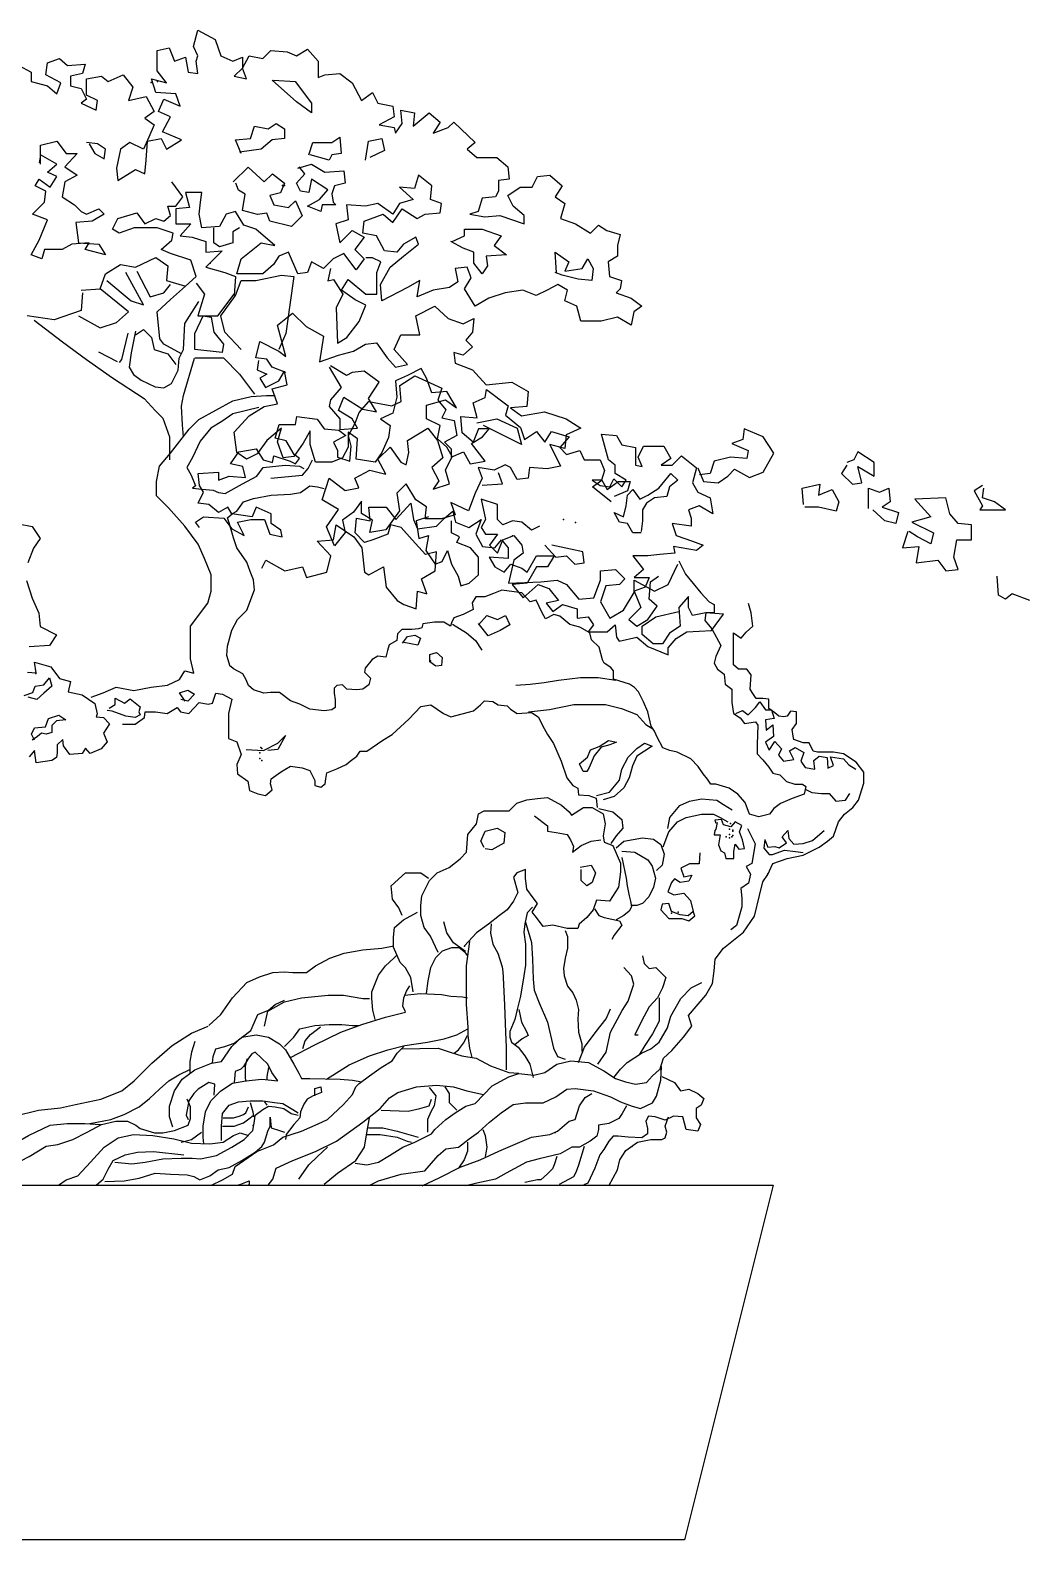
# Model space of a CAD drawing. Header units: millimetres. Extents: x 22565 to 38821, y 15578 to 26720.
# Drawn here: x 30579 to 30979, y 16389 to 16992 of the extents above; entities that cross this region are included whole.
import ezdxf

# ---------------------------------------------------------------- set-up
doc = ezdxf.new("R2010")
doc.units = ezdxf.units.MM

# ---------------------------------------------------------------- blocks, each defined once
blk = doc.blocks.new('A$C0C014AE0')
blk.add_line((532.98, 0), (249.48, 0))
for points in [[(292.31, 498.42), (291.77, 491.39), (280.95, 487.6), (270.12, 489.22)], [(266.87, 589.32), (271.74, 586.61), (271.74, 582.82), (278.24, 581.2), (282.03, 577.95), (283.65, 582.28), (277.7, 585.53), (278.24, 590.4), (283.11, 592.02), (286.36, 589.32), (293.4, 589.86), (292.31, 586.07), (287.44, 584.99), (287.44, 581.2), (291.77, 580.12), (293.94, 575.79), (291.77, 574.17), (297.73, 571.46), (298.27, 575.25), (293.94, 577.41), (293.94, 583.9), (299.89, 584.99), (302.6, 582.82), (308.56, 585.53), (312.35, 580.66), (310.72, 575.25), (317.76, 576.87), (321.01, 570.92), (317.22, 568.21), (321.01, 565.51), (318.84, 560.64), (316.68, 555.77), (311.26, 558.48), (307.47, 555.77), (305.85, 548.2), (306.39, 543.33), (313.43, 547.65), (317.22, 546.03), (317.76, 551.44), (318.3, 559.02), (323.72, 560.1), (325.88, 555.77), (331.84, 559.56), (324.26, 562.8), (327.51, 568.76), (322.63, 570.92), (324.8, 575.79), (331.3, 573.08), (329.67, 577.95), (321.55, 578.49), (319.93, 583.9), (325.88, 582.28), (322.09, 587.15), (322.09, 595.27), (326.97, 596.35), (329.13, 590.94), (333.46, 592.56), (334.55, 586.61), (338.34, 586.07), (337.79, 590.94), (338.34, 593.1), (336.71, 596.89), (338.34, 603.38), (345.37, 599.6), (347.54, 593.1), (352.41, 590.94), (356.2, 592.56), (356.2, 588.23), (352.95, 584.99), (357.83, 583.9), (356.2, 588.23), (358.91, 593.1), (364.32, 592.02), (367.57, 595.27), (374.07, 594.73), (377.86, 593.1), (382.19, 595.81), (386.52, 590.94), (386.52, 584.45), (389.23, 585.53), (395.19, 586.07), (400.06, 582.28), (403.85, 575.25), (408.18, 578.49), (410.35, 574.17), (416.3, 573.08), (416.84, 568.76), (410.89, 565.51), (416.84, 564.43), (417.38, 562.26), (420.09, 566.05), (419.55, 571.46), (424.96, 570.38), (424.42, 564.97), (430.92, 570.38), (435.25, 566.59), (432.54, 562.26), (438.5, 564.43), (440.67, 566.59), (449.33, 558.48), (446.08, 555.77), (449.87, 552.52), (457.99, 552.52), (462.32, 548.74), (462.86, 543.87), (458.53, 543.33), (458.53, 539), (457.45, 536.83), (452.04, 536.29), (450.41, 530.88), (447.16, 529.8), (453.12, 528.72), (459.07, 529.26), (468.82, 526.01), (468.82, 529.26), (464.49, 533.05), (462.32, 537.37), (467.2, 540.62), (472.07, 540.62), (474.23, 544.95), (479.11, 545.49), (483.98, 541.16), (481.27, 536.83), (485.06, 534.13), (483.44, 528.18), (489.39, 526.01), (495.35, 522.23), (498.6, 525.47), (501.85, 523.31), (507.26, 521.68), (506.18, 517.36), (506.18, 513.03), (502.39, 510.86), (502.93, 504.91), (507.8, 503.29), (507.26, 500.04), (505.64, 498.42), (511.59, 496.26), (515.92, 493.01), (512.67, 490.84), (511.59, 485.43), (506.18, 488.68), (499.68, 487.06), (491.56, 487.06), (489.93, 493.01), (485.06, 495.17), (486.14, 499.5), (482.36, 501.67), (478.02, 499.5), (473.69, 497.34), (468.28, 499.5), (461.24, 498.42), (454.74, 496.26), (449.33, 493.01), (445, 500.04), (447.7, 504.37), (446.08, 508.7), (441.21, 508.16), (442.29, 502.75), (439.04, 500.58), (432.54, 499.5), (426.05, 496.8), (427.13, 503.29), (422.26, 500.58), (411.97, 495.17), (411.43, 501.67), (415.22, 508.7), (420.63, 513.03), (426.59, 517.9), (425.51, 520.6), (420.63, 517.9), (417.93, 514.65), (413.05, 515.19), (409.8, 521.14), (404.39, 522.23), (404.93, 527.09), (412.51, 529.8), (416.3, 526.55), (420.09, 531.96), (426.05, 528.18), (429.3, 529.8), (435.25, 530.34), (435.79, 534.13), (431.46, 535.75), (432, 541.16), (426.59, 545.49), (424.96, 540.08), (419.01, 540.62), (424.42, 535.75), (419.01, 534.13), (416.3, 529.8), (410.35, 534.13), (405.47, 533.05), (397.89, 533.59), (398.43, 527.64), (393.56, 526.01), (395.19, 518.44), (400.06, 523.31), (404.93, 520.6), (401.14, 515.73), (404.93, 511.95), (401.68, 507.62), (396.81, 514.11), (392.48, 511.95), (388.69, 508.16), (383.82, 510.86), (382.19, 506.54), (378.4, 505.99), (374.61, 514.65), (370.82, 513.03), (368.66, 509.78), (364.32, 505.99), (354.04, 505.99), (355.66, 511.95), (363.78, 518.44), (369.2, 517.36), (361.62, 523.85), (356.74, 525.47), (353.5, 530.88), (349.71, 529.8), (347, 524.93), (339.96, 524.39), (338.88, 529.8), (339.42, 534.67), (339.96, 538.46), (333.46, 538.46), (335.09, 532.51), (329.67, 531.96), (329.67, 526.01), (335.63, 526.01), (331.3, 521.14), (336.17, 520.6), (341.58, 518.98), (341.58, 514.65), (348.08, 515.19), (341.58, 508.7), (349.16, 506.54), (353.5, 504.91), (352.95, 497.34)], [(368.66, 583.36), (377.32, 582.82), (383.82, 574.17), (383.82, 570.38), (377.86, 574.71), (368.11, 583.36)], [(355.66, 554.15), (353.5, 559.56), (359.45, 560.1), (361.08, 564.97), (366.49, 563.89), (369.74, 566.05), (372.99, 563.89), (372.99, 560.1), (368.11, 559.56), (363.78, 555.77), (355.12, 554.69)], [(275.53, 549.82), (275.53, 557.39), (282.03, 559.02), (285.82, 554.15), (290.15, 554.15), (285.28, 548.74), (290.15, 545.49), (285.28, 542.79), (284.19, 536.83), (289.07, 533.59), (291.77, 530.88), (293.94, 529.8), (298.81, 531.96), (300.98, 529.8), (296.1, 527.09), (289.61, 526.55), (290.69, 518.44), (298.81, 517.9), (301.52, 513.57), (293.4, 515.73), (295.02, 518.44), (287.98, 517.9), (284.19, 515.73), (277.16, 515.73), (276.07, 511.95), (271.74, 513.57), (274.99, 519.52), (278.24, 527.64), (272.28, 529.8), (277.16, 534.67), (277.7, 539), (273.37, 541.16), (274.99, 543.87), (279.32, 540.62), (282.03, 544.95), (278.24, 546.57), (282.03, 549.82), (275.53, 553.61), (274.99, 550.36)], [(295.02, 557.93), (297.19, 554.15), (300.98, 551.98), (301.52, 555.77), (298.27, 557.93), (293.94, 558.48)], [(382.73, 553.61), (384.36, 558.48), (391.94, 558.48), (395.19, 560.64), (395.73, 554.15), (391.94, 553.61), (390.85, 551.44), (383.27, 553.61)], [(405.47, 551.44), (406.56, 559.02), (411.97, 560.1), (413.05, 555.23), (407.1, 552.52)], [(378.4, 548.2), (383.82, 549.82), (389.23, 546.57), (396.81, 547.11), (397.35, 542.24), (393.02, 541.16), (391.94, 537.92), (392.48, 534.67), (393.56, 533.59), (388.15, 533.59), (387.61, 530.88), (382.19, 533.05), (387.06, 535.75), (390.31, 539.54), (383.82, 543.87), (382.73, 538.46), (379.48, 539), (377.86, 542.24), (381.11, 546.03), (378.94, 548.74)], [(352.5, 542.74), (358.46, 548.69), (364.95, 542.74), (368.2, 545.98), (373.08, 542.19), (371.45, 538.41), (367.12, 537.33), (368.74, 533.54), (374.7, 532.46), (377.41, 535.16), (380.11, 529.21), (375.78, 524.88), (367.12, 527.05), (366.04, 530.29), (362.25, 529.75), (356.29, 531.37), (357.37, 537.87), (354.67, 539.49), (353.58, 542.19)], [(291.77, 499.5), (299.35, 500.04), (301.52, 505.99), (307.47, 509.78), (313.43, 508.7), (321.55, 512.49), (326.42, 509.24), (325.88, 503.29), (333.46, 501.12), (337.79, 504.91), (335.63, 511.4), (327.51, 514.11), (323.72, 515.73), (328.05, 519.52), (328.59, 522.23), (322.09, 524.39), (312.89, 524.39), (306.93, 522.23), (304.23, 523.85), (306.39, 528.18), (313.97, 530.34), (317.22, 526.01), (321.55, 528.18), (324.8, 527.09), (327.51, 529.26), (326.42, 533.05), (329.67, 533.05), (332.38, 536.83), (328.05, 542.79)], [(355.12, 524.39), (352.41, 522.77), (352.41, 518.44), (347, 516.82), (344.83, 518.44), (344.83, 524.39)], [(440.12, 518.98), (445, 521.14), (445, 523.85), (452.04, 523.85), (459.62, 521.14), (456.91, 517.36), (461.78, 513.57), (453.66, 513.03), (454.2, 509.24), (452.04, 505.99), (448.79, 510.32), (448.79, 514.65), (444.46, 516.27), (439.58, 518.98)], [(481.81, 506.54), (481.27, 514.65), (486.69, 510.86), (485.06, 507.08), (492.1, 508.16), (494.27, 511.95), (496.43, 508.16), (495.89, 503.29), (490.48, 503.83), (483.98, 505.45), (481.27, 506.54)], [(313.97, 507.08), (319.39, 496.8), (324.8, 498.42), (327.51, 501.67)], [(391.48, 508.11), (390.4, 503.24), (392.57, 503.78), (396.36, 497.83), (393.65, 492.42), (394.19, 478.35), (397.98, 480.52), (402.85, 487.01), (405.56, 493.5), (401.23, 495.66), (395.82, 499.45), (398.52, 503.78), (405.56, 497.83), (409.89, 497.83), (409.89, 506.49), (411.52, 510.81), (408.27, 512.44), (405.56, 512.44)], [(302.06, 503.29), (311.81, 495.17), (316.68, 493.55), (309.64, 506.54)], [(331.84, 474.07), (324.8, 477.86), (323.18, 480.02), (322.09, 490.84), (327.51, 495.71), (333.46, 501.12)], [(337.79, 502.21), (341.04, 497.88), (338.34, 489.22), (346.46, 489.22), (352.95, 497.88)], [(355.66, 475.7), (349.16, 482.73), (347.54, 489.22), (353.5, 497.34), (355.66, 503.29), (361.62, 503.29), (371.9, 505.45), (376.78, 504.91), (375.15, 493.55), (373.53, 482.19), (370.82, 475.7)], [(290.69, 489.22), (299.35, 484.35), (305.85, 486.52), (310.72, 490.84), (299.35, 500.04)], [(313.52, 483.15), (311.77, 474.42), (310.9, 468.75), (312.65, 465.7), (315.7, 463.52), (321.38, 460.9), (324.87, 460.47), (327.92, 462.21), (330.54, 467.45), (330.98, 472.24), (332.72, 475.73), (333.16, 486.2), (338.83, 494.92)], [(337.25, 475.7), (337.25, 482.19), (340.5, 489.22), (343.75, 488.68), (344.83, 482.73), (348.62, 477.86), (348.08, 474.61), (337.25, 475.7)], [(373.53, 466.5), (368.11, 468.66), (365.95, 471.91), (361.62, 472.45), (363.24, 478.94), (370.82, 475.15), (373.53, 472.99), (370.28, 485.43), (376.24, 490.3), (381.65, 484.89), (388.69, 481.11), (387.06, 470.83), (394.64, 473.53), (400.6, 475.15), (405.47, 477.86), (409.8, 478.4), (414.14, 472.45), (417.38, 468.66), (422.26, 469.74), (416.84, 475.7), (419.55, 481.65), (427.13, 481.65), (425.51, 489.22), (433.09, 493.01), (438.5, 488.14), (444.46, 485.98), (448.79, 488.14), (448.25, 482.73), (445.54, 479.48), (448.25, 476.78), (444.46, 473.53), (440.67, 474.61), (441.21, 470.28), (448.25, 467.58), (453.66, 461.63), (463.95, 462.71), (470.44, 458.92), (469.9, 452.97), (463.41, 452.43), (467.74, 449.18), (476.94, 450.81), (485.6, 448.1), (491.56, 444.31), (485.6, 441.61), (485.06, 436.2), (479.11, 437.82), (483.44, 429.17), (478.02, 428.08), (470.99, 428.62), (470.44, 424.3), (466.11, 423.75), (463.41, 428.62), (461.24, 429.71), (456.91, 427.54), (450.41, 428.62), (452.04, 424.3), (449.33, 418.34), (446.62, 411.31), (439.58, 414.56), (441.21, 409.69), (435.79, 408.06), (429.3, 408.06), (429.84, 412.93), (425.51, 415.64), (421.72, 422.13), (417.93, 418.34), (419.01, 411.31), (413.59, 403.74), (407.1, 402.65), (408.18, 407.52), (403.85, 410.23), (403.85, 415.1), (400.6, 410.77), (396.27, 407.52), (397.35, 402.65), (393.02, 397.24), (389.77, 404.82), (394.64, 411.85), (388.15, 415.64), (390.85, 424.3), (397.35, 419.43), (402.77, 420.51), (401.14, 424.3), (407.1, 427.54), (413.59, 425.92), (410.35, 431.87), (415.22, 436.74), (419.55, 430.79), (421.72, 429.71), (422.8, 434.58), (422.26, 439.45), (430.38, 444.31), (434.17, 439.45), (436.33, 432.41), (432, 428.62), (434.71, 423.21), (432.54, 419.97), (439.04, 422.13), (437.42, 427.54), (440.12, 432.95), (437.96, 436.74), (434.17, 439.99), (435.25, 445.4), (429.84, 448.1), (429.84, 453.51), (437.42, 455.68), (441.75, 452.43), (437.96, 458.92), (432, 458.38), (429.84, 464.33), (427.67, 468.12), (422.26, 465.42), (417.38, 463.25), (417.93, 456.76), (416.3, 450.27), (411.43, 448.1), (415.22, 445.4), (414.68, 440.53), (411.97, 434.58), (409.26, 430.79), (401.68, 431.87), (402.22, 439.99), (398.43, 442.69), (398.43, 436.74), (396.27, 432.41), (391.94, 430.79), (385.44, 430.79), (383.27, 437.82), (383.27, 443.23), (380.57, 438.36), (376.78, 432.95), (372.45, 432.41), (370.28, 438.9), (371.9, 444.31), (365.95, 439.45), (362.16, 434.03), (357.83, 431.87), (354.04, 434.58), (352.95, 442.69), (358.91, 449.18), (364.87, 452.97), (370.28, 454.05), (368.11, 460.01), (374.07, 461.63), (372.99, 467.04)], [(272.93, 487.51), (284.28, 478.78), (293.88, 471.81), (304.35, 464.39), (317.01, 456.11), (321.38, 451.31), (324.43, 448.26), (327.05, 440.84), (327.05, 431.68)], [(313.43, 481.65), (316.68, 483.81), (319.93, 480.56), (321.01, 475.7), (326.42, 474.07), (329.67, 469.74)], [(310.46, 482.27), (307.85, 471.81), (306.97, 470.5)], [(298.68, 474.86), (306.1, 470.93)], [(332.72, 440.84), (332.29, 445.64), (331.85, 453.05), (332.72, 457.42), (337.09, 472.24)], [(337.25, 472.45), (348.62, 472.45), (355.12, 465.96), (361.08, 457.84)], [(362.7, 471.37), (362.16, 467.58), (365.95, 465.96), (363.24, 464.33), (365.41, 460.55), (370.82, 463.25), (372.99, 467.04)], [(339.03, 404.6), (337.41, 406.77), (340.65, 408.93), (348.78, 408.39), (352.02, 404.06), (356.9, 401.36), (354.19, 406.77), (359.6, 407.85), (365.02, 407.85), (367.18, 401.9), (372.06, 400.82), (371.52, 403.52), (367.73, 406.23), (367.73, 410.02), (361.77, 412.72), (360.15, 408.93), (352.02, 410.02), (350.4, 412.72), (346.61, 410.56), (342.82, 413.8), (338.49, 414.34), (340.65, 418.67), (339.03, 421.38), (338.49, 426.25), (346.61, 426.79), (346.61, 423.54), (350.94, 425.16), (357.44, 424.62), (356.36, 428.95), (351.48, 430.03), (354.73, 434.9), (361.77, 435.99), (364.48, 431.66), (368.27, 430.58), (368.81, 433.28), (375.31, 431.12), (377.47, 430.03), (379.1, 432.2), (376.93, 433.82), (373.68, 439.23), (369.35, 440.31), (370.97, 445.72), (377.47, 445.72), (378.01, 448.97), (386.13, 447.89), (388.84, 444.1), (394.8, 443.56), (397.5, 441.4), (392.63, 438.69), (394.26, 435.44), (394.26, 432.74), (399.13, 431.12), (399.67, 437.07), (398.59, 441.4), (401.29, 446.27), (402.92, 450.59), (406.71, 454.92), (415.91, 453.3), (419.7, 454.92), (419.16, 461.41), (425.12, 465.2), (435.94, 460.33), (434.32, 455.46), (437.57, 451.68), (435.94, 448.43), (440.82, 447.35), (441.9, 441.4), (437.03, 438.69), (439.73, 435.99), (439.73, 432.74), (444.61, 434.9), (447.31, 430.03), (453.27, 431.12), (447.86, 438.15), (452.19, 440.86), (454.89, 444.1), (450.56, 444.1), (448.4, 438.69), (444.07, 442.48), (443.52, 448.97), (450.02, 448.43), (448.4, 454.38), (453.27, 456.55), (453.81, 459.79), (462.47, 453.3), (461.39, 449.51), (467.35, 444.64), (468.97, 439.77), (473.84, 443.02), (477.09, 438.69), (479.8, 443.02), (486.84, 440.86), (483.05, 436.53), (485.76, 433.82), (491.17, 435.44), (492.79, 431.66), (499.29, 431.66), (500.92, 427.33), (499.83, 423.54), (496.04, 423.54), (499.29, 421.38), (503.08, 420.84), (504.71, 424.08), (507.95, 420.84), (509.58, 423.54), (505.25, 426.25), (505.25, 429.49), (502.54, 431.66), (499.83, 441.94), (505.79, 441.4), (507.95, 437.61), (513.37, 436.53), (513.37, 429.49), (516.08, 428.95), (514.45, 432.74), (516.62, 437.07), (524.74, 437.07), (527.45, 432.2), (523.66, 429.49), (527.99, 429.49), (531.78, 433.28), (537.73, 428.41), (536.11, 422.46), (538.27, 418.67), (543.15, 416.51), (544.23, 410.02), (538.82, 413.26), (534.48, 411.64), (535.57, 408.39), (535.57, 405.15), (527.99, 406.23), (529.61, 401.36), (536.11, 399.19), (540.44, 397.57), (537.73, 395.41), (528.53, 397.03), (529.07, 394.32), (523.11, 393.78), (518.24, 393.24), (512.29, 393.24), (516.62, 387.83), (512.83, 384.59), (518.78, 384.59), (517.16, 380.8), (512.83, 379.18), (515.53, 372.68), (510.66, 367.81), (513.91, 365.11), (518.24, 367.81), (522.03, 373.22), (518.78, 375.93), (519.32, 382.96), (522.57, 385.13)], [(390.85, 468.66), (395.73, 460.55), (391.4, 455.68), (390.85, 452.97), (395.19, 448.1), (395.19, 443.77), (402.22, 444.31), (400.06, 448.1), (394.64, 451.35), (396.81, 456.76), (404.39, 451.89), (409.8, 450.81), (406.56, 456.22), (410.89, 462.71), (404.93, 467.04), (400.06, 466.5), (397.89, 465.42), (391.4, 469.2)], [(295.73, 336.84), (300.53, 338.58), (305.77, 340.76), (312.75, 339.45), (319.73, 340.76), (326.28, 341.64), (331.08, 343.82), (333.26, 347.3), (336.75, 346.43), (335.45, 352.1), (335.45, 359.95), (335.45, 365.19), (342.43, 374.34), (343.74, 379.14), (343.74, 385.68), (341.12, 392.22), (338.5, 397.89), (333.16, 405.08), (326.61, 412.5), (321.81, 417.29), (321.81, 422.96), (323.12, 429.07), (327.49, 434.3), (334.9, 443.9), (338.83, 447.82), (352.36, 455.23), (359.78, 456.98), (365.89, 457.42), (369.38, 457.42)], [(362.84, 452.62), (352.36, 450), (348, 446.95), (343.63, 444.33), (339.27, 439.1), (336.21, 432.56), (334.03, 428.63), (335.78, 425.58), (337.52, 421.22), (336.21, 420.35), (340.14, 419.91), (344.51, 419.47), (346.69, 418.6), (349.31, 418.16), (356.29, 422.09), (361.96, 425.14), (364.58, 428.63), (373.31, 429.5), (378.98, 429.07), (380.73, 428.2)], [(266.7, 406.14), (272.11, 405.06), (275.36, 400.19), (272.65, 396.4), (270.49, 390.45)], [(269.95, 383.41), (272.11, 376.38), (274.82, 370.43), (275.36, 365.02), (281.86, 361.77), (279.15, 357.44), (271.03, 356.9)], [(449.87, 446.48), (457.99, 448.1), (466.11, 444.31), (467.74, 437.82), (452.58, 445.4)], [(538.34, 428.41), (540.5, 423), (546.46, 422.46), (550.25, 425.16), (552.96, 427.87), (558.91, 424.62), (564.33, 426.79), (568.66, 434.36), (564.33, 440.86), (556.75, 444.1), (556.2, 439.77), (551.87, 438.15), (558.37, 435.44), (557.83, 432.2), (551.33, 432.74), (544.83, 431.12), (543.21, 426.25), (538.88, 425.71)], [(597.89, 429.49), (595.73, 426.25), (600.06, 421.92), (603.85, 422.46), (602.23, 428.95), (608.72, 425.16), (608.72, 430.58), (602.23, 434.9), (600.6, 431.66), (597.89, 430.58)], [(367.64, 424.27), (380.29, 425.58), (382.47, 428.2), (384.22, 431.68)], [(452.04, 421.59), (460.16, 422.13), (458.53, 426.46)], [(503.69, 414.88), (496.11, 420.84), (499.9, 423.54), (502.06, 419.75), (506.39, 423), (511.27, 423), (510.18, 419.21), (504.77, 417.05)], [(515.6, 402.44), (512.35, 402.44), (510.18, 406.23), (506.93, 406.77), (504.77, 410.56), (508.56, 408.93), (509.64, 413.26), (510.18, 417.59), (512.35, 419.75), (515.06, 415.97), (518.3, 417.59), (522.64, 420.3), (527.51, 426.25), (530.22, 423.54), (526.97, 420.84), (525.88, 417.05), (521.01, 416.51), (517.76, 414.34), (516.14, 411.64), (516.14, 407.31), (515.6, 402.98)], [(530.72, 391.3), (533.41, 385.93), (536.43, 382.24), (539.45, 378.55), (542.81, 374.86), (544.82, 373.86), (544.82, 370.5), (541.46, 370.5), (541.13, 367.48), (543.81, 364.13), (547.51, 357.42), (545.49, 353.06), (544.82, 350.37), (546.16, 348.02), (548.85, 346.01), (549.19, 341.98), (551.87, 339.97), (551.87, 334.6), (552.54, 330.24), (555.23, 328.57), (556.91, 326.22), (561.27, 326.89), (562.28, 325.55), (561.94, 317.83), (561.94, 314.14), (564.29, 311.79), (566.64, 308.77), (568.32, 306.42), (571.01, 305.75), (573.69, 303.07), (577.05, 302.06), (580.07, 302.06), (581.41, 301.06), (580.74, 298.04), (576.04, 296.36), (571.34, 294.35), (568.66, 292.33), (566.98, 289.98), (562.61, 288.98), (558.92, 289.98), (557.24, 294.68), (554.22, 298.04), (550.86, 300.38), (545.49, 302.06), (543.48, 302.06), (542.14, 304.08), (540.46, 306.09), (538.44, 309.11), (535.42, 312.13), (530.05, 314.81), (527.03, 315.48), (524.34, 316.49), (521.99, 320.85), (520.99, 323.2), (519.64, 325.21), (518.3, 330.91), (516.62, 334.94), (514.61, 338.97), (512.93, 340.64), (510.91, 341.98), (504.54, 344), (504.54, 347.35), (503.53, 348.69), (500.84, 350.37), (500.17, 351.71), (498.83, 356.75), (495.81, 359.77), (495.14, 362.45), (491.11, 364.8), (487.08, 365.8), (483.05, 369.16), (480.7, 369.83), (477.34, 368.15), (476, 370.5), (473.65, 375.53), (471.3, 374.86), (467.94, 378.55), (462.91, 379.22), (459.89, 379.56), (456.53, 378.22), (453.17, 376.87), (449.48, 376.87), (448.13, 374.53), (448.47, 371.84), (444.44, 369.83), (440.75, 368.49), (439.74, 366.47), (439.41, 365.13), (436.72, 366.81), (433.03, 366.81), (428.33, 366.14), (427.99, 364.46), (426.65, 364.13), (423.96, 363.79), (419.93, 363.79), (418.26, 362.11), (417.92, 359.43), (414.9, 357.75), (414.23, 355.4), (413.56, 352.72), (410.39, 353.14), (408.04, 351.8), (405.35, 348.45), (405.02, 346.77), (406.36, 345.43), (407.37, 344.42), (406.7, 341.74), (404.35, 340.06), (402, 339.72), (397.97, 340.06), (396.29, 341.74), (393.94, 341.4), (392.93, 340.4), (392.93, 338.38), (393.27, 335.7), (393.27, 332.68), (391.92, 331.67), (388.9, 331.34), (383.2, 332.01), (379.17, 334.02), (375.47, 335.36), (371.11, 338.72), (367.42, 338.72), (364.73, 338.38), (360.7, 339.72), (358.69, 341.4), (357.68, 343.75), (356.34, 346.1), (352.65, 348.11), (351.64, 349.12), (351.3, 349.12), (349.96, 353.48), (350.3, 357.17), (351.97, 363.54), (354.32, 367.9), (358.02, 371.6), (361.04, 379.65), (360.7, 383.67), (359.36, 387.03), (358.02, 390.72), (353.99, 396.42), (352.65, 400.45), (350.97, 406.49), (350.3, 408.5), (352.31, 410.18), (353.99, 411.18), (356.67, 414.87), (360.7, 416.21), (367.75, 417.56), (375.47, 417.89), (379.5, 418.56), (383.2, 421.25), (386.22, 420.91), (388.9, 420.24)], [(580.57, 413.8), (580.03, 420.3), (587.07, 421.92), (586.52, 417.59), (591.94, 419.75), (594.65, 414.88), (593.56, 411.1), (586.52, 412.72), (581.11, 412.72)], [(606.56, 412.18), (606.56, 420.3), (610.89, 418.67), (614.68, 420.3), (615.22, 414.88), (611.97, 412.72), (618.47, 410.56), (617.38, 406.23), (613.05, 407.31), (608.18, 411.64)], [(622.26, 402.98), (620.09, 396.49), (626.59, 397.03), (625.51, 390.54), (634.17, 391.62), (637.42, 387.29), (642.29, 387.83), (640.67, 392.7), (641.75, 399.74), (647.7, 399.74), (647.7, 405.69), (642.29, 406.23), (639.04, 410.02), (637.42, 416.51), (624.96, 415.97), (631.46, 408.93), (623.88, 406.77), (632.54, 402.44), (631.46, 398.11), (626.05, 400.82), (622.8, 402.98)], [(652.04, 421.38), (648.79, 419.21), (652.04, 413.26), (650.95, 411.64), (661.24, 411.64), (656.91, 414.88), (652.04, 416.51), (652.58, 420.3)], [(363.94, 388.37), (365.56, 391.62), (373.14, 387.29), (380.18, 388.91), (381.8, 384.59), (389.92, 386.75), (391.55, 393.24), (386.13, 399.19), (392.63, 399.74), (393.71, 405.69), (400.75, 400.82), (404, 396.49), (405.08, 386.75), (406.71, 385.67), (412.66, 388.91), (413.75, 380.8), (418.08, 375.39), (420.78, 373.77), (425.66, 372.14), (426.2, 379.18), (429.99, 378.09), (427.82, 384.05), (433.24, 387.29), (433.78, 394.87), (429.45, 393.78), (424.03, 399.74), (419.7, 404.6), (415.37, 405.69), (414.29, 401.9), (408.33, 399.74), (405.08, 398.65), (401.29, 402.44), (401.84, 408.39), (407.25, 407.31), (406.71, 412.72), (413.75, 412.72), (417.54, 407.85), (423.49, 414.34), (424.57, 407.85), (426.2, 404.06), (433.78, 405.15), (437.03, 408.39), (440.28, 411.1), (441.36, 406.77), (446.77, 404.6), (451.65, 407.85), (449.48, 401.9), (452.19, 397.03), (457.06, 396.49), (459.77, 399.74), (462.47, 396.49), (462.47, 392.16), (454.89, 392.7), (457.06, 388.91), (460.85, 386.75), (463.56, 390), (467.89, 388.37), (470.05, 386.75), (473.84, 393.24), (480.88, 393.24), (478.18, 388.91), (473.84, 388.91), (470.05, 382.42), (464.1, 381.88), (468.43, 376.47), (474.39, 381.88), (478.72, 380.26), (482.51, 375.39), (477.63, 374.31), (480.34, 371.06), (484.13, 373.77), (490.09, 372.14), (490.09, 368.35), (494.42, 368.9), (496.58, 365.65), (494.42, 362.94), (502, 362.94), (505.25, 365.65), (505.79, 360.78), (506.87, 359.16), (513.91, 360.78), (518.24, 356.99), (526.36, 353.75), (526.36, 356.45), (529.61, 360.24), (533.94, 362.94), (543.69, 363.49), (548.56, 369.98), (541.52, 370.52), (536.11, 369.44), (534.48, 372.68), (534.48, 377.01), (530.69, 372.68), (531.24, 365.11), (526.9, 362.4), (524.2, 358.07), (520.41, 358.07), (516.08, 361.86), (516.08, 365.11), (521.49, 368.9), (530.69, 371.06)], [(474.99, 405.15), (471.74, 403.52), (467.95, 406.77), (464.16, 407.31), (460.37, 405.69), (458.21, 407.85), (458.21, 413.8), (451.71, 415.97), (453.33, 407.85), (451.71, 404.6), (453.33, 401.9), (458.21, 401.9), (454.96, 397.57), (458.21, 394.32), (460.37, 399.74), (464.7, 401.36), (467.95, 397.57), (468.49, 394.32), (464.7, 391.62), (462.54, 382.42), (475.53, 382.96), (482.03, 383.5), (485.82, 381.88), (490.69, 375.93), (496.65, 376.47), (499.35, 383.5), (499.35, 387.29), (505.31, 387.83), (509.1, 384.05), (506.93, 381.88), (501.52, 381.34), (499.35, 374.85), (503.14, 368.35), (508.56, 371.6), (512.89, 378.63), (512.89, 383.5), (521.01, 379.18), (526.43, 381.88), (530.22, 390)], [(430.59, 408.93), (425.72, 407.31), (426.8, 400.28), (430.59, 401.36), (429.51, 395.41), (433.3, 390), (436.01, 391.08), (438.17, 395.41), (439.8, 390), (442.5, 385.13), (443.59, 381.34), (446.84, 382.42), (450.63, 385.67), (450.63, 392.7), (447.38, 396.49), (441.96, 398.65), (443.05, 400.82), (439.8, 402.44), (439.8, 407.31)], [(477.16, 397.57), (481.49, 392.7), (485.82, 393.24), (489.07, 390), (492.86, 390.54), (492.32, 394.87), (487.44, 395.95), (479.86, 397.57)], [(670.99, 375.39), (663.95, 378.09), (661.24, 375.93), (658.53, 377.55), (657.99, 385.13)], [(523.15, 187.8), (524.49, 192.49), (527.85, 195.51), (532.55, 200.88), (535.91, 205.24), (534.57, 209.6), (541.45, 217.66), (544.13, 222.36), (544.8, 227.39), (545.14, 232.09), (548.5, 236.45), (556.55, 242.82), (560.92, 249.2), (562.93, 257.58), (564.28, 262.95), (566.29, 265.97), (568.3, 270.33), (574.01, 272.35), (580.39, 273.69), (586.79, 276.9), (590.14, 279.25), (592.49, 281.26), (594.51, 286.97), (596.86, 289.98), (600.21, 292.67), (602.56, 295.69), (604.58, 302.4), (604.58, 306.76), (601.56, 310.78), (596.52, 314.14), (592.49, 314.81), (586.11, 314.81), (584.44, 315.15), (582.76, 318.5), (580.41, 318.5), (576.71, 319.84), (576.38, 321.18), (576.04, 323.87), (577.72, 326.22), (577.72, 330.91), (575.37, 331.25), (574.03, 329.24), (572.69, 328.9), (570.67, 329.24), (568.99, 330.58), (566.64, 332.26), (566.64, 335.95), (564.29, 336.28), (561.61, 336.28), (559.93, 338.63), (559.26, 339.97), (559.59, 345.68), (557.91, 348.02), (554.56, 348.02), (552.54, 349.7), (552.54, 360.1), (552.54, 362.45), (555.56, 360.44), (557.58, 362.78), (560.26, 365.13), (559.59, 370.5), (558.59, 374.19)], [(450.63, 365.65), (453.87, 369.44), (458.21, 367.81), (461.45, 369.44), (463.08, 365.65), (459.29, 363.49), (454.42, 361.32), (450.63, 366.19)], [(440.19, 366.01), (445.86, 362.52), (449.35, 359.47), (451.97, 355.54)], [(420.22, 358.41), (422.24, 361.01), (425.13, 361.59), (427.44, 360.43), (426.28, 357.55), (420.79, 358.7)], [(270.28, 346.78), (273.73, 346.47), (273.1, 350.84), (279.67, 348.97), (283.11, 344.28), (287.5, 343.03), (286.56, 338.96), (292.19, 337.71), (297.2, 334.27), (298.14, 330.2), (297.82, 328.95), (300.64, 328.64), (303.14, 326.14), (300.64, 322.38), (302.2, 318.94), (299.7, 316.13), (295.32, 314.25), (293.44, 316.44), (292.19, 314.25), (287.18, 313.94), (284.68, 317.38), (284.37, 319.88), (282.18, 317.69), (282.18, 314.57), (281.86, 312.69), (279.98, 311.44), (273.73, 310.5), (273.1, 315.5), (270.91, 313)], [(433.51, 349.17), (431.2, 350.91), (431.2, 353.79), (433.8, 354.66), (436.11, 352.64), (435.82, 349.46), (433.8, 349.17)], [(269.03, 337.4), (272.47, 338.65), (273.41, 341.15), (276.85, 341.77), (279.05, 344.59), (279.98, 341.15), (276.85, 338.33), (274.04, 335.83), (270.6, 336.77)], [(465.5, 341.63), (471.2, 341.96), (476.91, 342.63), (482.62, 343.64), (491.35, 344.65), (498.4, 344.65), (505.45, 343.64)], [(308.33, 325.97), (313.37, 325.97), (317.06, 328.65), (317.4, 331), (321.42, 331), (326.12, 330.33), (330.15, 332.68), (331.5, 331), (334.85, 330.33), (338.88, 334.69), (342.57, 334.02), (344.25, 334.36), (345.6, 338.38), (348.28, 338.05), (351.97, 336.03), (350.63, 330.33), (350.63, 325.63), (350.63, 320.27), (353.99, 318.92), (355.67, 313.89), (353.99, 309.87), (354.32, 306.18), (358.35, 303.16), (359.02, 299.47), (362.38, 298.12), (365.4, 297.45), (368.09, 299.8), (367.42, 302.15), (367.75, 304.16), (371.45, 306.85), (373.12, 307.85), (375.47, 309.2), (380.17, 308.52), (383.2, 307.52), (385.21, 303.49), (385.21, 301.48), (387.56, 300.81), (389.24, 302.15), (389.57, 304.16), (389.91, 306.51), (393.94, 308.19), (397.63, 309.87), (399.31, 311.21), (402, 313.22), (403.34, 315.23), (406.02, 315.23), (412.4, 319.6), (416.1, 321.94), (422.81, 327.98), (427.51, 333.01), (431.54, 333.69), (436.58, 330.33), (439.6, 328.99), (448.66, 331.34), (451.35, 333.69), (453.03, 335.36), (456.38, 335.03), (458.4, 333.69), (462.09, 333.35), (463.43, 332.01), (466.12, 330.33), (471.83, 330.67), (474.51, 328.99), (476.86, 324.29), (478.2, 321.94), (480.55, 318.25), (483.58, 311.21), (485.93, 304.5), (488.28, 301.48), (490.29, 300.47), (490.63, 297.79), (494.65, 297.45), (497.68, 296.45), (498.01, 292.76)], [(333.29, 335.26), (331.13, 338.51), (334.38, 339.59), (337.08, 337.97), (334.38, 335.26), (331.67, 335.8)], [(302.99, 332.36), (305.3, 333.81), (305.3, 336.41), (309.05, 334.39), (311.37, 336.12), (315.41, 332.94), (314.83, 330.92), (315.41, 329.77), (313.39, 328.61), (309.63, 329.19), (304.14, 331.21), (302.12, 331.5)], [(470.53, 330.89), (478.93, 331.9), (488.66, 333.91), (495.38, 333.91), (501.42, 333.91), (507.8, 332.23), (513.84, 329.89), (517.53, 325.86), (520.22, 324.18)], [(553.5, 330.3), (556.1, 331.46), (558.41, 329.72), (561.3, 332.61), (563.04, 334.92), (565.35, 331.75), (567.66, 331.75), (568.82, 328.28), (565.35, 327.7), (565.64, 323.66), (568.24, 325.68), (568.53, 321.06), (565.35, 318.75), (566.79, 315.57), (569.11, 319.04), (571.71, 316.15), (570.55, 313.55), (572.57, 311.24), (576.62, 311.82), (574.88, 315.29), (577.2, 316.73), (580.66, 314.71), (579.51, 311.24), (581.24, 308.64), (585, 308.07), (584.71, 311.53), (586.73, 313.26), (589.91, 312.69), (590.2, 308.36), (592.51, 309.51), (591.35, 312.98), (596.56, 312.11), (598.58, 309.8), (601.47, 308.07)], [(273.1, 319.57), (271.85, 322.07), (273.1, 324.57), (277.48, 324.89), (278.73, 328.33), (282.8, 329.58), (285.62, 327.7), (281.86, 327.39), (279.98, 325.51), (279.98, 322.7), (277.79, 322.07), (275.92, 322.38), (274.35, 321.13), (272.16, 319.57)], [(357.7, 315.86), (364.68, 315.42), (370.36, 318.47), (373.41, 321.52), (370.36, 315.86), (366.43, 315.42)], [(492.45, 307.02), (491.01, 310.19), (494.19, 312.79), (495.34, 315.68), (498.81, 317.12), (502.57, 319.43), (505.75, 318.85), (503.15, 317.7), (499.68, 316.83), (496.79, 313.37), (494.77, 308.75), (493.9, 307.02), (492.45, 307.02)], [(497.79, 297.54), (503.03, 298.85), (506.96, 303.64), (507.83, 308.01), (510.45, 312.8), (513.94, 316.29), (517, 318.47), (520.05, 317.16), (513.94, 313.24), (512.2, 309.31), (510.89, 304.52), (508.7, 300.59), (504.78, 297.1), (500.41, 295.79)], [(434.51, 234.74), (431.46, 241.28), (428.84, 244.77), (427.53, 249.57), (427.53, 253.49), (427.97, 257.42), (431.02, 263.52), (434.08, 266.57), (438.88, 268.75), (443.24, 272.24), (445.86, 274.86), (446.3, 281.84), (448.04, 284.02), (449.79, 286.2), (450.66, 290.12), (452.84, 291.43), (457.64, 291.43), (462.88, 291.43), (465.93, 294.49), (469.86, 295.79), (474.23, 296.23), (478.15, 296.67), (483.83, 293.61), (486.88, 291), (487.76, 289.69), (492.56, 292.74), (496.05, 292.74), (500.41, 290.12), (501.28, 286.2), (500.41, 281.4), (500.85, 278.79), (504.34, 277.48), (507.39, 270.5), (507.39, 267.01), (506.52, 260.9), (503.03, 255.23), (497.79, 255.67), (496.48, 251.75), (493.87, 248.69), (490.81, 246.08), (490.37, 244.33), (486.01, 244.33), (480.34, 245.64), (476.41, 245.2), (473.79, 248.69), (472.04, 250.87), (474.23, 254.36), (472.48, 256.54), (469.86, 260.03), (469.43, 264.39), (469.43, 267.88), (465.93, 266.57), (464.63, 264.83), (466.37, 258.72), (464.63, 255.23), (462.01, 251.75), (458.95, 249.57), (454.59, 246.08), (449.79, 242.59), (444.99, 237.35)], [(526.22, 284.33), (527.09, 288.69), (531.02, 293.48), (534.95, 295.23), (539.75, 296.1), (545.86, 295.66), (548.48, 293.92), (551.97, 291.74)], [(581.21, 300.03), (583.83, 298.72), (587.76, 298.28), (590.81, 298.28), (593.43, 295.23), (597.36, 295.66), (599.1, 298.28)], [(498.67, 292.3), (504.34, 291), (507.83, 287.94), (508.27, 284.45), (505.65, 281.4), (503.47, 278.35)], [(524.48, 276.91), (526.66, 283.02), (530.15, 286.94), (533.64, 288.69), (539.75, 290), (544.55, 290), (547.17, 288.69), (550.22, 286.94)], [(452.84, 276.65), (451.53, 279.27), (453.28, 283.2), (458.08, 284.5), (461.14, 282.76), (460.7, 278.4), (455.9, 275.78), (453.28, 276.22)], [(472.92, 289.3), (478.16, 285.38), (478.16, 283.2), (481.65, 282.76), (486.01, 281.89), (487.32, 279.71), (488.63, 277.09), (488.19, 274.91)], [(545.99, 286.7), (545.41, 284.1), (545.12, 283.52), (544.83, 281.79), (547.14, 281.79), (546.57, 277.75), (547.43, 275.44), (548.88, 274.57), (549.46, 272.26), (552.63, 272.26), (552.63, 275.15), (553.21, 278.04), (554.66, 276.02), (556.97, 276.3), (556.1, 279.77), (554.95, 282.95), (555.81, 285.54), (553.21, 286.99), (551.48, 284.97), (548.59, 285.83), (547.72, 287.85), (545.12, 287.57), (545.41, 286.41)], [(558.08, 284.33), (561.13, 278.22), (559.83, 270.37), (557.64, 269.06), (559.39, 266.01), (558.52, 262.52), (555.46, 260.34), (555.9, 256.41), (555.9, 252.93), (553.72, 245.51), (551.53, 243.77)], [(488.19, 274.91), (491.68, 277.53), (495.61, 279.27), (499.54, 279.71)], [(505.65, 276.6), (508.7, 279.22), (516.12, 280.53), (520.49, 280.09), (523.54, 277.91), (524.85, 273.99), (523.98, 269.63), (521.8, 267.45)], [(565.06, 279.96), (564.63, 276.48), (566.81, 273.86), (568.12, 273.86), (572.92, 275.6), (577.28, 275.17), (580.34, 274.73)], [(565.06, 279.77), (566.22, 276.88), (569.11, 277.17), (570.84, 276.59), (573.73, 278.61), (571.99, 280.92), (574.31, 283.52), (574.6, 280.35), (576.62, 278.04), (580.37, 278.33), (584.13, 279.48), (587.02, 282.08), (588.75, 283.52)], [(507.83, 272.68), (509.58, 264.39), (510.01, 261.34), (510.89, 257.42), (511.32, 255.23), (511.76, 253.05), (510.89, 251.31), (508.7, 249.57), (505.65, 247.82)], [(507.83, 275.3), (513.07, 274.86), (518.31, 271.81), (520.05, 269.19), (521.36, 264.39), (520.49, 260.9), (518.74, 256.98), (516.12, 254.36), (513.94, 253.49), (511.76, 253.49)], [(539.05, 274.57), (538.76, 270.24), (535.01, 270.24), (531.54, 268.51), (532.7, 265.04), (535.88, 265.62), (534.72, 263.31), (531.25, 262.73), (528.94, 264.18), (527.78, 262.73), (526.34, 258.98), (528.65, 257.82), (532.7, 258.4), (535.3, 255.51), (536.45, 251.18), (534.43, 249.45), (531.25, 249.74), (527.78, 251.18), (526.63, 254.36), (524.03, 254.07), (523.45, 251.76), (526.63, 248.3), (531.83, 248.3), (534.72, 247.43), (537.03, 249.45), (536.45, 251.18)], [(420.11, 249.57), (418.8, 252.62), (416.18, 256.11), (415.75, 261.34), (421.42, 266.57), (427.53, 266.57), (430.58, 264.39)], [(491.25, 268.8), (495.61, 269.68), (497.36, 266.62), (496.05, 262.7), (493.87, 261.39), (491.68, 263.57), (491.68, 267.93)], [(424.47, 219.04), (423.6, 224.71), (421.42, 228.63), (419.24, 230.81), (416.62, 236.92), (416.62, 240.84), (417.06, 244.77), (420.55, 247.82), (426.22, 250.87)], [(472.12, 252.88), (470.11, 250.53), (469.1, 246.17), (468.77, 242.82), (469.44, 238.12), (469.44, 229.73), (468.77, 225.37), (467.42, 217.32), (466.08, 211.95), (465.07, 207.93), (463.06, 203.23), (463.06, 200.88), (463.73, 198.87), (466.42, 196.86), (469.1, 193.5), (471.12, 190.15), (472.46, 184.78)], [(496.92, 252.18), (498.67, 249.57), (500.85, 248.69), (506.96, 247.38), (507.83, 245.64), (504.78, 241.72), (503.9, 239.97)], [(445.42, 235.17), (440.62, 238.66), (438, 242.59), (436.69, 246.95)], [(455.67, 246.17), (455.34, 242.48), (456.34, 238.12), (458.36, 234.43), (460.04, 229.06), (460.37, 227.05)], [(469.44, 246.84), (471.79, 238.79), (472.12, 232.08), (472.46, 224.03), (472.79, 219.67), (474.81, 214.64), (478.17, 206.92), (480.52, 196.52), (482.19, 193.17), (485.22, 192.16)], [(485.22, 243.49), (486.22, 241.14), (486.22, 236.44), (485.22, 232.42), (484.54, 228.39), (484.88, 225.37), (486.22, 221.35), (488.24, 218.66), (489.58, 215.64), (490.59, 211.95), (490.25, 208.26), (490.59, 202.89), (491.93, 198.2), (491.93, 195.18)], [(342.86, 205.6), (347.56, 209.96), (352.26, 216.67), (357.97, 222.7), (363, 225.05), (368.37, 226.73), (373.07, 227.07), (376.43, 226.73), (381.8, 226.73), (385.5, 229.41), (391.2, 232.43), (396.91, 234.45), (404.3, 235.79), (412.02, 236.46), (416.72, 237.47)], [(429.81, 218.34), (430.48, 223.38), (431.49, 228.74), (433.5, 232.77), (436.19, 235.45), (439.88, 236.79), (442.9, 236.79), (444.92, 235.12), (446.26, 233.44)], [(446.94, 239.13), (445.6, 229.4), (445.6, 220.34), (445.6, 213.97), (446.27, 204.91), (446.27, 201.55), (446.94, 196.52), (447.95, 192.83)], [(409.33, 207.94), (408.32, 211.63), (407.99, 216.33), (407.99, 219.01), (410.67, 225.72), (413.36, 229.41), (416.72, 232.43), (418.06, 233.78)], [(516.1, 233.42), (516.77, 230.4), (518.79, 228.39), (521.47, 228.73), (525.5, 224.7), (524.16, 220.67), (522.14, 216.65), (518.79, 212.96), (515.77, 207.26), (513.08, 201.89), (514.42, 201.89)], [(460.37, 227.38), (461.04, 213.63), (461.38, 202.89), (461.72, 196.86), (461.72, 187.8)], [(498.31, 190.15), (501.67, 194.84), (503.34, 202.89), (508.04, 211.62), (510.39, 215.31), (512.74, 222.02), (511.74, 225.37), (508.72, 228.73)], [(365.02, 205.26), (366.36, 211.3), (373.07, 214.99), (379.79, 216.67), (390.53, 217.67), (396.57, 217.67), (404.3, 216.33), (406.98, 216.33)], [(421.42, 210.96), (420.41, 213.31), (420.75, 216.67), (421.75, 219.35), (423.1, 221.36)], [(421.08, 217.67), (427.46, 218.34), (435.85, 218.01), (439.55, 217.34), (444.25, 217), (446.26, 216.67)], [(504.69, 184.78), (507.37, 188.13), (510.06, 190.82), (515.77, 194.51), (519.46, 196.18), (522.82, 198.87), (526.17, 204.57), (527.52, 209.27), (531.54, 216.31), (535.57, 220.67), (539.94, 222.69)], [(344.2, 190.5), (344.54, 193.18), (345.55, 196.2), (349.24, 197.21), (352.93, 198.55), (359.65, 203.58), (360.99, 206.94), (362.33, 209.96), (366.7, 211.63), (369.38, 213.98), (373.07, 215.66)], [(466.75, 211.95), (467.76, 206.92), (469.77, 203.23), (470.44, 201.55), (468.09, 200.21), (465.07, 197.86)], [(490.59, 190.82), (492.94, 196.86), (497.64, 203.23), (501.67, 208.26), (503.34, 212.29)], [(522.82, 216.65), (522.82, 207.26), (520.13, 202.22), (517.11, 197.53), (514.76, 193.84)], [(244.17, 142.17), (246.19, 145.19), (248.2, 150.22), (250.55, 155.93), (253.57, 161.29), (258.94, 166.33), (264.99, 169.35), (274.72, 171.69), (283.45, 172.7), (289.49, 174.04), (299.56, 176.06), (307.96, 179.41), (312.99, 183.44), (316.01, 186.46), (320.04, 190.48), (328.1, 197.53), (335.82, 202.56), (342.54, 205.24)], [(373.07, 197.21), (376.77, 200.9), (379.12, 204.25), (385.16, 205.6), (390.87, 205.93), (395.9, 205.93), (400.27, 205.6), (402.62, 205.6)], [(375.44, 192.83), (385.17, 197.86), (395.58, 202.89), (403.97, 205.91), (413.37, 208.93), (421.43, 210.95)], [(328.44, 164.98), (327.09, 169.01), (327.09, 173.37), (329.11, 179.41), (332.13, 184.11), (337.16, 187.8), (343.88, 190.48), (347.91, 191.15), (351.94, 197.19), (355.96, 200.88), (361.67, 201.89), (366.71, 200.88), (371.07, 198.2), (373.42, 195.85), (376.78, 190.15), (378.79, 186.46), (379.8, 184.44), (383.16, 184.44), (395.24, 184.11), (400.28, 183.77), (403.97, 183.1)], [(337.15, 199.22), (335.81, 194.86), (335.14, 191.17), (335.14, 186.81)], [(380.4, 196.36), (381.27, 199.41), (383.45, 202.03), (387.38, 205.08)], [(389.87, 184.11), (398.94, 189.81), (406.99, 193.5), (414.38, 195.85), (421.09, 197.53), (430.16, 198.87), (436.87, 200.21), (441.91, 201.89), (446.27, 204.24)], [(440.89, 194.52), (442.57, 195.87), (444.58, 198.55), (446.26, 201.57)], [(340.85, 158.29), (340.51, 160.98), (340.51, 165.34), (341.52, 171.04), (343.53, 175.4), (347.56, 179.43), (352.26, 182.45), (357.63, 183.45), (364.01, 184.12), (370.39, 183.45), (368.04, 186.81), (366.36, 190.16), (361.32, 194.86), (359.98, 194.19), (358.64, 192.51), (356.62, 189.16), (355.62, 188.15), (353.27, 187.14), (352.93, 182.78)], [(343.9, 141.75), (348.23, 143.83), (352.26, 146.18), (353.27, 149.2), (362, 155.24), (368.71, 157.92), (372.4, 160.94), (379.79, 163.29), (386.5, 166.31), (390.2, 167.99), (396.58, 174.03), (400.27, 178.05), (401.61, 181.07), (402.95, 182.41), (406.98, 185.43), (411.68, 188.79), (416.05, 191.47), (418.06, 194.49), (420.75, 197.17)], [(419.75, 196.18), (434.52, 196.52), (439.22, 194.84), (443.92, 193.5), (449.63, 192.49), (455.34, 189.47), (462.72, 186.79), (466.75, 186.46)], [(295.19, 166.34), (303.58, 168.02), (308.95, 170.03), (314.99, 173.05), (319.02, 176.41), (323.05, 180.1), (326.75, 183.45), (330.77, 185.8), (335.47, 188.15)], [(357.97, 192.18), (357.3, 189.16), (357.3, 186.14), (357.3, 184.46), (357.63, 183.12)], [(366.7, 188.82), (366.02, 185.13), (366.02, 184.12)], [(401.28, 150.54), (405.98, 149.87), (410.68, 150.88), (415.04, 153.56), (420.41, 156.92), (425.11, 158.93), (431.83, 162.28), (433.17, 163.96), (437.53, 167.99), (441.23, 170.67), (445.59, 173.36), (449.28, 174.36), (456, 181.41), (462.71, 185.1), (466.74, 186.44), (472.78, 185.77), (477.15, 186.77), (481.85, 190.13), (487.55, 191.47), (494.6, 190.8), (500.65, 187.45), (505.35, 184.43), (509.38, 183.08), (513.4, 182.08), (517.77, 182.75), (520.12, 185.43), (522.8, 187.78)], [(407.18, 141.75), (410.68, 143.5), (419.74, 146.18), (429.14, 147.52), (434.51, 153.56), (437.53, 156.25), (442.57, 156.92), (446.93, 160.27), (450.63, 162.96), (454.99, 166.98), (459.69, 170.67), (464.39, 174.03), (469.43, 174.7), (476.48, 174.7), (481.51, 177.05), (485.88, 180.07), (489.23, 180.4), (496.62, 179.39), (503.33, 177.05), (507.36, 175.03), (512.06, 173.36), (515.42, 172.35), (520.12, 174.7), (521.8, 177.38), (523.48, 183.76), (523.81, 189.12)], [(344.87, 177.75), (345.21, 182.11), (342.86, 182.78), (338.5, 180.1), (336.82, 178.42), (334.8, 175.4), (333.8, 169.7), (334.47, 168.02)], [(366.46, 141.75), (368.38, 144.17), (369.72, 148.53), (376.43, 151.55), (385.5, 155.24), (393.89, 159.27), (404.3, 166.98), (411.35, 172.35), (415.04, 176.71), (418.4, 178.72), (425.78, 181.07), (433.84, 181.74), (440.55, 181.07), (445.93, 179.39), (452.64, 178.05)], [(385.16, 177.41), (385.16, 180.43), (387.51, 181.1), (387.85, 178.76), (384.49, 177.41), (382.14, 176.07), (380.8, 174.06), (379.45, 171.04), (379.12, 168.69), (376.77, 166.01), (373.75, 161.98), (373.41, 159.97)], [(437.2, 181.1), (438.87, 178.42), (438.87, 174.73), (440.55, 173.05), (441.9, 171.71)], [(523.9, 185.13), (528.93, 182.78), (531.28, 179.43), (534.64, 180.1), (538.33, 178.42), (540.68, 176.41), (539.67, 173.73), (537.66, 172.38), (537.66, 168.69), (539.34, 166.01), (538.33, 163.33), (533.63, 164), (532.29, 169.03), (528.6, 169.37), (525.24, 167.69), (521.21, 169.03), (518.52, 169.37), (517.52, 167.35), (518.19, 164.33), (518.19, 162.32), (515.84, 160.64), (510.47, 160.98), (506.44, 161.31), (504.42, 161.31), (502.75, 159.3), (500.73, 155.95), (499.05, 153.93), (497.04, 148.57), (494.35, 142.53), (492.67, 141.86)], [(259.6, 141.85), (261.28, 145.88), (264.64, 149.9), (271.02, 153.26), (277.73, 157.29), (282.43, 157.96), (288.47, 159.97), (294.18, 162.99), (299.89, 166.01), (305.59, 167.35), (310.29, 167.35), (313.65, 165.67), (315.33, 164.33), (321.04, 162.65), (324.4, 162.65), (329.1, 163.66), (334.47, 165.67), (335.47, 168.36), (335.47, 173.05), (334.13, 176.07)], [(347.9, 159.63), (347.9, 165.34), (348.23, 170.37), (350.92, 173.72), (354.61, 175.07), (359.31, 175.4), (364.35, 175.4), (369.05, 174.73), (372.4, 174.4), (376.43, 172.05), (378.45, 170.7)], [(365.02, 175.07), (366.02, 173.72)], [(411.68, 171.71), (422.42, 171.38), (427.12, 172.38), (430.82, 173.39), (431.82, 176.07)], [(428.13, 141.52), (435.18, 144.87), (443.24, 148.9), (451.3, 151.92), (458.68, 155.27), (471.77, 160.98), (479.16, 161.98), (482.18, 163.32), (486.88, 167.35), (489.23, 168.02), (490.91, 173.39), (493.26, 176.74), (495.95, 178.42)], [(430.82, 180.77), (433.5, 177.41), (432.83, 173.39), (431.49, 171.04), (430.15, 168.02), (430.15, 162.99)], [(301.23, 143.16), (308.95, 143.5), (315, 144.5), (321.38, 146.52), (327.42, 146.18), (334.13, 145.85), (336.82, 145.18), (339.17, 143.83), (343.2, 145.51), (346.55, 147.86), (350.92, 148.87), (355.95, 151.55), (361.33, 154.9), (364.01, 157.25), (365.02, 158.93), (366.36, 163.29), (367.37, 165.3), (367.37, 168.99), (367.7, 164.63), (371.06, 163.63), (373.08, 162.96)], [(305.26, 150.88), (311.97, 150.21), (317.35, 150.88), (324.4, 152.22), (331.78, 152.56), (336.15, 152.56), (339.5, 152.22), (345.88, 153.56), (351.93, 156.92), (356.96, 159.94), (360.32, 163.63), (360.99, 167.32), (361.33, 169.67), (364.35, 172.01), (366.7, 173.36), (369.38, 173.02), (372.74, 172.35), (375.76, 170.34), (378.45, 169.67)], [(348.23, 165.34), (352.93, 165.34), (356.62, 166.68), (359.31, 168.69), (360.65, 169.7)], [(348.57, 168.69), (352.6, 168.69), (354.95, 169.36), (356.62, 170.03), (357.63, 170.7), (358.64, 173.05)], [(359.31, 174.73), (360.32, 171.04), (360.65, 169.03)], [(509.71, 173.39), (508.03, 170.37), (506.69, 168.36), (502.66, 166.34), (498.63, 165.67), (498.63, 164), (497.96, 161.31), (495.27, 159.3), (490.91, 156.95), (487.89, 156.95), (483.19, 154.27), (474.8, 152.25), (469.76, 150.91), (461.7, 146.55), (457.34, 144.2), (449.95, 142.52), (445.59, 141.52)], [(502.75, 141.52), (506.1, 147.89), (507.11, 151.92), (509.46, 155.61), (514.16, 158.97), (519.53, 159.97), (523.9, 159.97), (525.24, 160.64), (525.91, 162.99), (525.24, 165.34), (526.58, 169.03)], [(250.2, 141.18), (253.56, 145.54), (256.24, 149.9), (260.61, 155.61), (265.64, 158.63), (270.68, 161.65), (279.41, 165.67), (286.12, 166.34), (293.17, 166.34), (299.55, 166.01)], [(331.78, 158.96), (335.81, 159.97), (339.84, 162.99)], [(388.85, 142.16), (394.23, 146.52), (401.61, 151.55), (404.97, 156.92), (405.98, 162.62), (406.98, 168.66)], [(406.65, 164.67), (412.35, 164.67), (418.06, 163.32), (422.76, 161.98), (426.45, 160.98)], [(452.3, 164), (453.31, 161.65), (453.98, 156.95), (453.65, 155.27), (453.31, 153.26)], [(282.66, 141.75), (285.79, 143.83), (290.49, 145.51), (295.52, 150.88), (300.9, 156.92), (306.6, 160.61), (312.65, 161.95), (320.37, 161.61), (328.76, 160.27), (335.81, 158.59), (343.2, 158.26), (348.57, 158.93), (352.6, 161.61), (355.28, 162.62), (358.64, 161.61)], [(378.78, 144.17), (382.81, 149.87), (386.17, 153.23), (390.2, 156.92)], [(405.97, 161.98), (411.35, 161.98), (418.06, 160.98), (422.09, 159.3), (423.77, 158.96)], [(446.26, 158.96), (446.26, 155.27), (444.92, 151.92), (442.57, 148.56)], [(482.94, 142.19), (488.65, 145.21), (489.65, 146.89), (490.66, 149.91), (493.01, 157.29)], [(297.79, 141.75), (297.87, 141.82), (300.56, 144.17), (302.57, 148.19), (304.59, 151.55), (309.29, 153.9), (314.33, 154.9), (320.7, 155.24), (332.79, 153.9)], [(481.85, 153.26), (480.84, 149.9), (480.17, 148.23), (478.15, 146.21), (475.47, 143.87), (474.12, 143.87), (469.09, 142.86)], [(249.48, 0), (214.04, 141.75), (568.41, 141.75), (532.98, 0)], [(353.97, 141.75), (355.62, 142.19), (358.97, 143.53), (358.97, 142.19), (358.7, 141.75)]]:
    blk.add_lwpolyline(points)
for p in [(319.71, 582.44), (322.34, 582.88), (372.24, 541.33), (373.11, 541.33), (343.33, 510.27), (484.52, 407.87), (489.31, 406.56), (464.16, 401.29), (431.43, 351.34), (273.59, 346.2), (363.16, 314.52), (363.6, 316.71), (364.04, 316.27), (363.16, 312.33), (364.04, 311.46), (550.96, 284.08), (551.4, 286.27), (552.27, 283.64), (549.65, 281.02), (550.96, 281.89), (550.96, 280.58), (551.83, 281.02), (552.27, 283.21), (552.27, 281.46), (566.28, 266.15), (527.76, 250.4), (530.39, 250.84), (445.03, 237.28), (365.33, 175.18), (360.54, 165.6), (481.24, 162.85), (511.89, 157.17)]:
    blk.add_point(p)

msp = doc.modelspace()

# ---------------------------------------------------------------- block references
msp.add_blockref('A$C0C014AE0', (30307.94, 16389.02))

doc.saveas('drawing.dxf')
